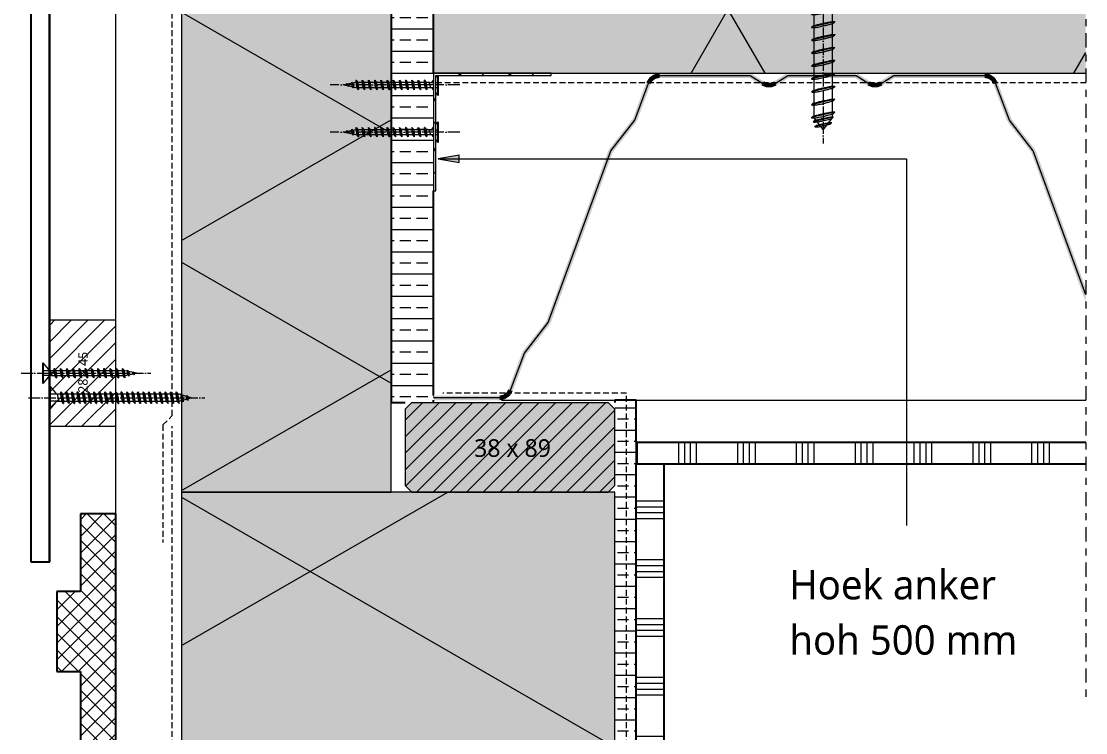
# Model space of a CAD drawing. Header units: millimetres. Extents: x 2927 to 18500, y -7154 to 6447.
# Drawn here: x 13555.7 to 14007.8, y 818.9 to 1121.3 of the extents above; entities that cross this region are included whole.
import ezdxf

# ---------------------------------------------------------------- set-up
doc = ezdxf.new("R2010")
doc.units = ezdxf.units.MM
for name, pattern in [('MV_center', [15, 6, -3, 3, -3]), ('MV_hartlijn_staal', [6.6, 5, -0.8, 0, -0.8]), ('MV_hidden', [3.75, 2.5, -1.25])]:
    doc.linetypes.add(name, pattern=pattern)
for name, color, linetype, lineweight in [('A-ANNO-NOTE', 131, 'Continuous', 18), ('A-DETL', 90, 'Continuous', 13), ('A-DETL-GENF', 92, 'Continuous', 18), ('A-DETL-MEDM', 33, 'Continuous', 18), ('G-ANNO-TEXT', 231, 'Continuous', 13)]:
    doc.layers.add(name, color=color, linetype=linetype, lineweight=lineweight)
doc.styles.add('Segoe UI', font='segoeui.ttf', dxfattribs={"height": 7.5})
doc.styles.add('Segoe UI_1', font='segoeui.ttf', dxfattribs={"height": 4})
doc.styles.add('Segoe UI_3', font='segoeui.ttf', dxfattribs={"height": 12.5})
pattern_1 = [(0, (0, 0), (0, 9.476), []), (0, (0, 4.738), (0, 9.476), [4.738, -2.369])]

# ---------------------------------------------------------------- blocks, each defined once
blk = doc.blocks.new('42_isolatie - Type 1-4084890-Details Domera')
at = {"layer": 'A-DETL-GENF'}
blk.add_hatch(color=256, dxfattribs=at).paths.add_polyline_path([(0.28, 0.8), (282.28, 0.8), (282.28, 89.8), (0.28, 89.8)])
at = {"layer": 'A-DETL-GENF', "lineweight": 13}
h = blk.add_hatch(dxfattribs=at)
h.set_pattern_fill('FP_28', color=256, style=0, pattern_type=2)
h.set_pattern_definition([(60, (-357.56, 184.11), (-79.674, 46), []), (120, (-357.56, 184.11), (-79.674, -46), [])])
h.paths.add_polyline_path([(0.28, 0.8), (282.28, 0.8), (282.28, 89.8), (0.28, 89.8)])
at = {"layer": 'A-DETL-GENF'}
for p, q in [((282.28, 89.8), (0.28, 89.8)), ((0.28, 89.8), (0.28, 0.8)), ((282.28, 89.8), (0.28, 89.8)), ((282.28, 86.97), (282.28, 89.8)), ((282.28, 3.63), (282.28, 86.97)), ((0.28, 0.8), (38.28, 0.8)), ((0.28, 0.8), (38.28, 0.8)), ((38.28, 0.8), (196.58, 0.8)), ((282.28, 0.8), (282.28, 3.63))]:
    blk.add_line(p, q, dxfattribs=at)
blk = doc.blocks.new('42_isolatie - Type 1-4084887-Details Domera')
at = {"layer": 'A-DETL-GENF'}
blk.add_hatch(color=256, dxfattribs=at).paths.add_polyline_path([(63.4, 184.8), (63.4, 0.8), (351.28, 0.8), (351.28, 184.8), (72.49, 184.8)])
at = {"layer": 'A-DETL-GENF', "lineweight": 13}
h = blk.add_hatch(dxfattribs=at)
h.set_pattern_fill('FP_24', color=256, style=0, pattern_type=2)
h.set_pattern_definition([(60, (-2126.39, 181.76), (-155.885, 90), []), (120, (-2126.39, 181.76), (-155.885, -90), [])])
h.paths.add_polyline_path([(63.4, 184.8), (63.4, 0.8), (351.28, 0.8), (351.28, 184.8), (72.49, 184.8)])
at = {"layer": 'A-DETL-GENF'}
for p, q in [((351.28, 184.8), (63.4, 184.8)), ((351.28, 184.8), (63.4, 184.8)), ((351.28, 89.8), (351.28, 184.8)), ((351.28, 89.8), (351.28, 184.8)), ((351.28, 86.97), (351.28, 89.8)), ((351.28, 3.63), (351.28, 86.97)), ((63.4, 0.8), (351.28, 0.8)), ((63.4, 0.8), (351.28, 0.8)), ((351.28, 0.8), (351.28, 3.63))]:
    blk.add_line(p, q, dxfattribs=at)
blk = doc.blocks.new('42_isolatie - Type 1-4084888-Details Domera')
at = {"layer": 'A-DETL-GENF'}
blk.add_hatch(color=256, dxfattribs=at).paths.add_polyline_path([(179.78, 0.8), (277.28, 0.8), (277.28, 140.8), (124.28, 140.8), (44.28, 60.8), (0.28, 60.8), (0.28, 0.8), (150.78, 0.8)])
at = {"layer": 'A-DETL-GENF', "lineweight": 13}
h = blk.add_hatch(dxfattribs=at)
h.set_pattern_fill('FP_247', color=256, style=0, pattern_type=2)
h.set_pattern_definition([(60, (-857.8, 704), (-121.936, 70.4), []), (120, (-857.8, 704), (-121.936, -70.4), [])])
h.paths.add_polyline_path([(179.78, 0.8), (277.28, 0.8), (277.28, 140.8), (124.28, 140.8), (44.28, 60.8), (0.28, 60.8), (0.28, 0.8), (150.78, 0.8)])
at = {"layer": 'A-DETL-GENF'}
for p, q in [((0.28, 60.8), (0.28, 0.8)), ((0.28, 0.8), (50.28, 0.8)), ((50.28, 0.8), (96.26, 0.8)), ((50.28, 0.8), (96.26, 0.8)), ((96.26, 0.8), (134.78, 0.8)), ((134.78, 0.8), (150.78, 0.8)), ((134.78, 0.8), (150.78, 0.8)), ((150.78, 0.8), (179.78, 0.8)), ((179.78, 0.8), (195.78, 0.8)), ((179.78, 0.8), (195.78, 0.8)), ((195.78, 0.8), (234.3, 0.8)), ((234.3, 0.8), (277.28, 0.8)), ((234.3, 0.8), (277.28, 0.8))]:
    blk.add_line(p, q, dxfattribs=at)
blk = doc.blocks.new('28 schroeven 2D - Tellerkop-schroef 10_0x160mm-3429623-Details Domera')
at = {"layer": 'A-DETL-GENF', "linetype": 'MV_hartlijn_staal', "lineweight": 13}
for p, q in [((0, 9.1), (0, 6)), ((0, 4), (0, -165.9))]:
    blk.add_line(p, q, dxfattribs=at)
at = {"layer": 'A-DETL-GENF', "lineweight": 5}
for p, q in [((-16, 0), (-16, 1)), ((-16, 1), (-15, 1)), ((16, 1), (15, 1)), ((16, 0), (16, 1)), ((-16, 0), (16, 0)), ((-4, -3.55), (-4, -155)), ((4, -155), (4, -3.55)), ((5, -48.31), (-5, -50.64)), ((4.25, -48.95), (5, -48.31)), ((-5, -50.64), (-4.25, -50)), ((5, -53.8), (-5, -56.13)), ((4.25, -54.44), (5, -53.8)), ((-5, -56.13), (-4.25, -55.49)), ((5, -59.29), (-5, -61.61)), ((-5, -61.61), (-4.25, -60.97)), ((4.25, -59.93), (5, -59.29)), ((5, -64.77), (-5, -67.1)), ((-5, -67.1), (-4.25, -66.46)), ((4.25, -65.41), (5, -64.77)), ((5, -70.26), (-5, -72.59)), ((-5, -72.59), (-4.25, -71.95)), ((4.25, -70.9), (5, -70.26)), ((5, -75.75), (-5, -78.08)), ((4.25, -76.39), (5, -75.75)), ((-5, -78.08), (-4.25, -77.44)), ((5, -81.23), (-5, -83.56)), ((4.25, -81.87), (5, -81.23)), ((-5, -83.56), (-4.25, -82.92)), ((5, -86.72), (-5, -89.05)), ((-5, -89.05), (-4.25, -88.41)), ((4.25, -87.36), (5, -86.72)), ((5, -92.21), (-5, -94.54)), ((-5, -94.54), (-4.25, -93.9)), ((4.25, -92.85), (5, -92.21)), ((5, -97.7), (-5, -100.02)), ((-5, -100.02), (-4.25, -99.38)), ((4.25, -98.34), (5, -97.7)), ((5, -103.18), (-5, -105.51)), ((4.25, -103.82), (5, -103.18)), ((-5, -105.51), (-4.25, -104.87)), ((5, -108.67), (-5, -111)), ((-5, -111), (-4.25, -110.36)), ((4.25, -109.31), (5, -108.67)), ((5, -114.16), (-5, -116.48)), ((-5, -116.48), (-4.25, -115.84)), ((4.25, -114.8), (5, -114.16)), ((5, -119.64), (-5, -121.97)), ((-5, -121.97), (-4.25, -121.33)), ((4.25, -120.28), (5, -119.64)), ((5, -125.13), (-5, -127.46)), ((4.25, -125.77), (5, -125.13)), ((-5, -127.46), (-4.25, -126.82)), ((5, -130.62), (-5, -132.95)), ((4.25, -131.26), (5, -130.62)), ((-5, -132.95), (-4.25, -132.31)), ((5, -136.1), (-5, -138.43)), ((-5, -138.43), (-4.25, -137.79)), ((4.25, -136.74), (5, -136.1)), ((5, -141.59), (-5, -143.92)), ((-5, -143.92), (-4.25, -143.28)), ((4.25, -142.23), (5, -141.59)), ((5, -147.08), (-5, -149.41)), ((-5, -149.41), (-4.25, -148.77)), ((4.25, -147.72), (5, -147.08)), ((5, -152.57), (-5, -154.89)), ((4.25, -153.21), (5, -152.57)), ((-5, -154.89), (-4.25, -154.25)), ((4.26, -154.67), (-4.26, -156.66)), ((-4.26, -156.66), (-3.51, -156.02)), ((-4, -155), (0, -160)), ((3.52, -157.07), (-3.52, -158.71)), ((-3.52, -158.71), (-2.77, -158.07)), ((0, -160), (4, -155)), ((2.77, -157.71), (3.52, -157.07)), ((3.51, -155.31), (4.26, -154.67))]:
    blk.add_line(p, q, dxfattribs=at)
at = {"layer": 'A-DETL-GENF'}
for p, q in [((-4, -3.55), (-4, 0)), ((4, -3.55), (4, 0))]:
    blk.add_line(p, q, dxfattribs=at)
at = {"layer": 'A-DETL-GENF', "lineweight": 5}
for centre, start, end in [((-6.79, 0.41), 154.1259, 175.8741), ((6.79, 0.41), 4.1259, 25.8741)]:
    blk.add_arc(centre, 8.23, start, end, dxfattribs=at)
for points in [[(-5, -50.64), (-3.5, -51.2), (4.25, -48.95)], [(-4.25, -50), (4.37, -47.74), (5, -48.31)], [(-4.25, -55.49), (4.37, -53.23), (5, -53.8)], [(-5, -56.13), (-3.5, -56.69), (4.25, -54.44)], [(-5, -61.61), (-3.5, -62.17), (4.25, -59.93)], [(-4.25, -60.97), (4.37, -58.71), (5, -59.29)], [(-5, -67.1), (-3.5, -67.66), (4.25, -65.41)], [(-4.25, -66.46), (4.37, -64.2), (5, -64.77)], [(-5, -72.59), (-3.5, -73.15), (4.25, -70.9)], [(-4.25, -71.95), (4.37, -69.69), (5, -70.26)], [(-5, -78.08), (-3.5, -78.63), (4.25, -76.39)], [(-4.25, -77.44), (4.37, -75.17), (5, -75.75)], [(-4.25, -82.92), (4.37, -80.66), (5, -81.23)], [(-5, -83.56), (-3.5, -84.12), (4.25, -81.87)], [(-5, -89.05), (-3.5, -89.61), (4.25, -87.36)], [(-4.25, -88.41), (4.37, -86.15), (5, -86.72)], [(-5, -94.54), (-3.5, -95.1), (4.25, -92.85)], [(-4.25, -93.9), (4.37, -91.63), (5, -92.21)], [(-5, -100.02), (-3.5, -100.58), (4.25, -98.34)], [(-4.25, -99.38), (4.37, -97.12), (5, -97.7)], [(-5, -105.51), (-3.5, -106.07), (4.25, -103.82)], [(-4.25, -104.87), (4.37, -102.61), (5, -103.18)], [(-5, -111), (-3.5, -111.56), (4.25, -109.31)], [(-4.25, -110.36), (4.37, -108.1), (5, -108.67)], [(-5, -116.48), (-3.5, -117.04), (4.25, -114.8)], [(-4.25, -115.84), (4.37, -113.58), (5, -114.16)], [(-5, -121.97), (-3.5, -122.53), (4.25, -120.28)], [(-4.25, -121.33), (4.37, -119.07), (5, -119.64)], [(-5, -127.46), (-3.5, -128.02), (4.25, -125.77)], [(-4.25, -126.82), (4.37, -124.56), (5, -125.13)], [(-4.25, -132.31), (4.37, -130.04), (5, -130.62)], [(-5, -132.95), (-3.5, -133.5), (4.25, -131.26)], [(-5, -138.43), (-3.5, -138.99), (4.25, -136.74)], [(-4.25, -137.79), (4.37, -135.53), (5, -136.1)], [(-5, -143.92), (-3.5, -144.48), (4.25, -142.23)], [(-4.25, -143.28), (4.37, -141.02), (5, -141.59)], [(-5, -149.41), (-3.5, -149.97), (4.25, -147.72)], [(-4.25, -148.77), (4.37, -146.51), (5, -147.08)], [(-5, -154.89), (-3.5, -155.45), (4.25, -153.21)], [(-4.25, -154.25), (4.37, -151.99), (5, -152.57)], [(-4.26, -156.66), (-3.01, -157.14), (3.51, -155.31)], [(-3.52, -158.71), (-2.51, -159.11), (2.77, -157.71)], [(-3.51, -156.02), (3.73, -154.19), (4.26, -154.67)], [(-2.77, -158.07), (3.1, -156.67), (3.52, -157.07)]]:
    blk.add_open_spline(points, degree=2, dxfattribs=at)
blk = doc.blocks.new('00 hout-rechthoekig - SLS 38x89-V290-Details Domera')
at = {"layer": 'A-DETL-GENF'}
blk.add_hatch(color=256, dxfattribs=at).paths.add_polyline_path([(18.39, -38), (86.17, -38), (89, -35.17), (89, -2.83), (86.17, 0), (2.83, 0), (0, -2.83), (0, -35.17), (2.83, -38)])
at = {"layer": 'A-DETL-MEDM', "lineweight": 13}
h = blk.add_hatch(dxfattribs=at)
h.set_pattern_fill('FP_350', color=256, style=0, pattern_type=2)
h.set_pattern_definition([(45, (-13718.834, -959.262), (-3.5355339, 3.5355339), [])])
h.paths.add_polyline_path([(18.39, -38), (86.17, -38), (89, -35.17), (89, -2.83), (86.17, 0), (2.83, 0), (0, -2.83), (0, -35.17), (2.83, -38)])
at = {"layer": 'A-DETL-MEDM'}
for p, q in [((0, -2.83), (2.83, 0)), ((2.83, 0), (0, -2.83)), ((2.83, 0), (86.17, 0)), ((86.17, 0), (89, -2.83)), ((0, -2.83), (0, -35.17)), ((86.17, 0), (89, -2.83)), ((89, -35.17), (89, -2.83)), ((2.83, -38), (0, -35.17)), ((0, -35.17), (2.83, -38)), ((89, -35.17), (86.17, -38)), ((86.17, -38), (89, -35.17)), ((2.83, -38), (86.17, -38))]:
    blk.add_line(p, q, dxfattribs=at)
blk = doc.blocks.new('28 schroeven 2D - Verzonken schroef 4_0x40mm-V291-Details Domera')
at = {"layer": 'A-DETL-GENF', "linetype": 'MV_hartlijn_staal', "lineweight": 13}
for p, q in [((0, 9.1), (0, -1)), ((0, -2), (0, -45.9))]:
    blk.add_line(p, q, dxfattribs=at)
at = {"layer": 'A-DETL-GENF', "lineweight": 5}
for p, q in [((-4.4, 0), (4.4, 0)), ((-3.21, -1), (-4.4, 0)), ((4.4, 0), (3.21, -1)), ((-4.04, -0.3), (4.04, -0.3)), ((-1.54, -2.4), (-2.02, -2)), ((-1, -4), (1.03, -3.26)), ((-1, -3.55), (-1, -35)), ((1, -35), (1, -3.55)), ((2.02, -2), (1.54, -2.4)), ((2, -4.97), (-2, -5.9)), ((-2, -5.9), (-1.25, -5.26)), ((2, -7.6), (-2, -8.54)), ((-2, -8.54), (-1.25, -7.9)), ((1.25, -5.61), (2, -4.97)), ((1.25, -8.24), (2, -7.6)), ((2, -10.24), (-2, -11.17)), ((-2, -11.17), (-1.25, -10.53)), ((2, -12.88), (-2, -13.81)), ((-2, -13.81), (-1.25, -13.17)), ((1.25, -10.88), (2, -10.24)), ((1.25, -13.52), (2, -12.88)), ((2, -15.51), (-2, -16.44)), ((-2, -16.44), (-1.25, -15.8)), ((1.25, -16.15), (2, -15.51)), ((2, -18.15), (-2, -19.08)), ((-2, -19.08), (-1.25, -18.44)), ((2, -20.78), (-2, -21.71)), ((-2, -21.71), (-1.25, -21.07)), ((1.25, -18.79), (2, -18.15)), ((1.25, -21.42), (2, -20.78)), ((2, -23.42), (-2, -24.35)), ((-2, -24.35), (-1.25, -23.71)), ((2, -26.06), (-2, -26.99)), ((-2, -26.99), (-1.25, -26.35)), ((1.25, -24.06), (2, -23.42)), ((1.25, -26.7), (2, -26.06)), ((2, -28.69), (-2, -29.62)), ((-2, -29.62), (-1.25, -28.98)), ((2, -31.33), (-2, -32.26)), ((-2, -32.26), (-1.25, -31.62)), ((1.25, -29.33), (2, -28.69)), ((1.25, -31.97), (2, -31.33)), ((2, -33.96), (-2, -34.89)), ((-2, -34.89), (-1.25, -34.25)), ((-1.26, -36.66), (-0.51, -36.02)), ((1.26, -36.07), (-1.26, -36.66)), ((-1, -35), (0, -40)), ((0, -40), (1, -35)), ((0.51, -36.71), (1.26, -36.07)), ((1.25, -34.6), (2, -33.96)), ((-0.52, -38.71), (0.23, -38.07)), ((0.52, -38.47), (-0.52, -38.71)), ((-0.23, -39.11), (0.52, -38.47))]:
    blk.add_line(p, q, dxfattribs=at)
at = {"layer": 'A-DETL-GENF'}
for p, q in [((-1, -1), (-1, 0)), ((1, -1), (1, 0)), ((-1, -3.55), (-1, -2)), ((1, -3.55), (1, -2))]:
    blk.add_line(p, q, dxfattribs=at)
at = {"layer": 'A-DETL-GENF', "lineweight": 5}
for centre, start, end in [((-2.5, -3.55), 360, 50), ((2.5, -3.55), 130, 180)]:
    blk.add_arc(centre, 1.5, start, end, dxfattribs=at)
for points in [[(-2, -5.9), (-1.5, -6.14), (1.25, -5.61)], [(-2, -8.54), (-1.5, -8.78), (1.25, -8.24)], [(-1.25, -5.26), (1.8, -4.75), (2, -4.97)], [(-1.25, -7.9), (1.8, -7.39), (2, -7.6)], [(-2, -11.17), (-1.5, -11.41), (1.25, -10.88)], [(-2, -13.81), (-1.5, -14.05), (1.25, -13.52)], [(-1.25, -10.53), (1.8, -10.02), (2, -10.24)], [(-1.25, -13.17), (1.8, -12.66), (2, -12.88)], [(-2, -16.44), (-1.5, -16.68), (1.25, -16.15)], [(-1.25, -15.8), (1.8, -15.29), (2, -15.51)], [(-1.25, -18.44), (1.8, -17.93), (2, -18.15)], [(-2, -19.08), (-1.5, -19.32), (1.25, -18.79)], [(-2, -21.71), (-1.5, -21.96), (1.25, -21.42)], [(-1.25, -21.07), (1.8, -20.57), (2, -20.78)], [(-2, -24.35), (-1.5, -24.59), (1.25, -24.06)], [(-2, -26.99), (-1.5, -27.23), (1.25, -26.7)], [(-1.25, -23.71), (1.8, -23.2), (2, -23.42)], [(-1.25, -26.35), (1.8, -25.84), (2, -26.06)], [(-2, -29.62), (-1.5, -29.86), (1.25, -29.33)], [(-1.25, -28.98), (1.8, -28.47), (2, -28.69)], [(-1.25, -31.62), (1.8, -31.11), (2, -31.33)], [(-2, -32.26), (-1.5, -32.5), (1.25, -31.97)], [(-2, -34.89), (-1.5, -35.13), (1.25, -34.6)], [(-1.25, -34.25), (1.8, -33.74), (2, -33.96)], [(-0.51, -36.02), (1.16, -35.94), (1.26, -36.07)], [(-1.26, -36.66), (-1, -36.82), (0.51, -36.71)], [(-0.52, -38.71), (-0.51, -38.79), (-0.23, -39.11)], [(0.23, -38.07), (0.53, -38.42), (0.52, -38.47)]]:
    blk.add_open_spline(points, degree=2, dxfattribs=at)
blk = doc.blocks.new('28 schroeven 2D - Verzonken schroef 4_0x40mm-V292-Details Domera')
at = {"layer": 'A-DETL-GENF', "linetype": 'MV_hartlijn_staal', "lineweight": 13}
for p, q in [((0, 9.1), (0, -1)), ((0, -2), (0, -45.9))]:
    blk.add_line(p, q, dxfattribs=at)
at = {"layer": 'A-DETL-GENF', "lineweight": 5}
for p, q in [((-4, 0), (4.4, 0)), ((4.4, 0), (3.21, -1)), ((-4, -0.3), (4.04, -0.3)), ((-3.21, -1), (-4, -0.34)), ((-1.54, -2.4), (-2.02, -2)), ((-1, -4), (1.03, -3.26)), ((-1, -3.55), (-1, -35)), ((1, -35), (1, -3.55)), ((2.02, -2), (1.54, -2.4)), ((2, -4.97), (-2, -5.9)), ((-2, -5.9), (-1.25, -5.26)), ((2, -7.6), (-2, -8.54)), ((-2, -8.54), (-1.25, -7.9)), ((1.25, -5.61), (2, -4.97)), ((1.25, -8.24), (2, -7.6)), ((2, -10.24), (-2, -11.17)), ((-2, -11.17), (-1.25, -10.53)), ((2, -12.88), (-2, -13.81)), ((-2, -13.81), (-1.25, -13.17)), ((1.25, -10.88), (2, -10.24)), ((1.25, -13.52), (2, -12.88)), ((2, -15.51), (-2, -16.44)), ((-2, -16.44), (-1.25, -15.8)), ((1.25, -16.15), (2, -15.51)), ((2, -18.15), (-2, -19.08)), ((-2, -19.08), (-1.25, -18.44)), ((2, -20.78), (-2, -21.71)), ((-2, -21.71), (-1.25, -21.07)), ((1.25, -18.79), (2, -18.15)), ((1.25, -21.42), (2, -20.78)), ((2, -23.42), (-2, -24.35)), ((-2, -24.35), (-1.25, -23.71)), ((2, -26.06), (-2, -26.99)), ((-2, -26.99), (-1.25, -26.35)), ((1.25, -24.06), (2, -23.42)), ((1.25, -26.7), (2, -26.06)), ((2, -28.69), (-2, -29.62)), ((-2, -29.62), (-1.25, -28.98)), ((2, -31.33), (-2, -32.26)), ((-2, -32.26), (-1.25, -31.62)), ((1.25, -29.33), (2, -28.69)), ((1.25, -31.97), (2, -31.33)), ((2, -33.96), (-2, -34.89)), ((-2, -34.89), (-1.25, -34.25)), ((-1.26, -36.66), (-0.51, -36.02)), ((1.26, -36.07), (-1.26, -36.66)), ((-1, -35), (0, -40)), ((0, -40), (1, -35)), ((0.51, -36.71), (1.26, -36.07)), ((1.25, -34.6), (2, -33.96)), ((-0.52, -38.71), (0.23, -38.07)), ((0.52, -38.47), (-0.52, -38.71)), ((-0.23, -39.11), (0.52, -38.47))]:
    blk.add_line(p, q, dxfattribs=at)
at = {"layer": 'A-DETL-GENF'}
for p, q in [((-1, -1), (-1, 0)), ((1, -1), (1, 0)), ((-1, -3.55), (-1, -2)), ((1, -3.55), (1, -2))]:
    blk.add_line(p, q, dxfattribs=at)
at = {"layer": 'A-DETL-GENF', "lineweight": 5}
for centre, start, end in [((-2.5, -3.55), 360, 50), ((2.5, -3.55), 130, 180)]:
    blk.add_arc(centre, 1.5, start, end, dxfattribs=at)
for points in [[(-2, -5.9), (-1.5, -6.14), (1.25, -5.61)], [(-2, -8.54), (-1.5, -8.78), (1.25, -8.24)], [(-1.25, -5.26), (1.8, -4.75), (2, -4.97)], [(-1.25, -7.9), (1.8, -7.39), (2, -7.6)], [(-2, -11.17), (-1.5, -11.41), (1.25, -10.88)], [(-2, -13.81), (-1.5, -14.05), (1.25, -13.52)], [(-1.25, -10.53), (1.8, -10.02), (2, -10.24)], [(-1.25, -13.17), (1.8, -12.66), (2, -12.88)], [(-2, -16.44), (-1.5, -16.68), (1.25, -16.15)], [(-1.25, -15.8), (1.8, -15.29), (2, -15.51)], [(-1.25, -18.44), (1.8, -17.93), (2, -18.15)], [(-2, -19.08), (-1.5, -19.32), (1.25, -18.79)], [(-2, -21.71), (-1.5, -21.96), (1.25, -21.42)], [(-1.25, -21.07), (1.8, -20.57), (2, -20.78)], [(-2, -24.35), (-1.5, -24.59), (1.25, -24.06)], [(-2, -26.99), (-1.5, -27.23), (1.25, -26.7)], [(-1.25, -23.71), (1.8, -23.2), (2, -23.42)], [(-1.25, -26.35), (1.8, -25.84), (2, -26.06)], [(-2, -29.62), (-1.5, -29.86), (1.25, -29.33)], [(-1.25, -28.98), (1.8, -28.47), (2, -28.69)], [(-1.25, -31.62), (1.8, -31.11), (2, -31.33)], [(-2, -32.26), (-1.5, -32.5), (1.25, -31.97)], [(-2, -34.89), (-1.5, -35.13), (1.25, -34.6)], [(-1.25, -34.25), (1.8, -33.74), (2, -33.96)], [(-0.51, -36.02), (1.16, -35.94), (1.26, -36.07)], [(-1.26, -36.66), (-1, -36.82), (0.51, -36.71)], [(-0.52, -38.71), (-0.51, -38.79), (-0.23, -39.11)], [(0.23, -38.07), (0.53, -38.42), (0.52, -38.47)]]:
    blk.add_open_spline(points, degree=2, dxfattribs=at)
blk = doc.blocks.new('00 hout rechthoekig - 28x45-V306-Details Domera')
at = {"layer": 'A-DETL-GENF', "lineweight": 13}
h = blk.add_hatch(dxfattribs=at)
h.set_pattern_fill('FP_364', color=256, style=0, pattern_type=2)
h.set_pattern_definition([(315, (-949.262, 13567.834), (3.5355339, 3.5355339), [])])
h.paths.add_polyline_path([(0, -28), (45, -28), (45, 0), (0, 0)])
at = {"layer": 'A-DETL-MEDM'}
for p, q in [((45, 0), (0, 0)), ((0, 0), (0, -28)), ((45, -28), (45, 0)), ((0, -28), (45, -28))]:
    blk.add_line(p, q, dxfattribs=at)
blk = doc.blocks.new('28 schroeven 2D - Verzonken schroef 5_0x60mm-3245535-Details Domera')
at = {"layer": 'A-DETL-GENF', "linetype": 'MV_hartlijn_staal', "lineweight": 13}
blk.add_line((0, 9.1), (0, -65.9), dxfattribs=at)
at = {"layer": 'A-DETL-GENF', "lineweight": 5}
for p, q in [((-4.9, 0), (4.9, 0)), ((-2.04, -2.4), (-4.9, 0)), ((4.9, 0), (2.04, -2.4)), ((-4.54, -0.3), (4.54, -0.3)), ((-1.5, -4), (1.53, -3.26)), ((-1.5, -3.55), (-1.5, -55)), ((1.5, -55), (1.5, -3.55)), ((2.5, -4.74), (-2.5, -5.9)), ((-2.5, -5.9), (-1.75, -5.26)), ((2.5, -7.07), (-2.5, -8.23)), ((-2.5, -8.23), (-1.75, -7.59)), ((1.75, -5.38), (2.5, -4.74)), ((1.75, -7.71), (2.5, -7.07)), ((2.5, -9.4), (-2.5, -10.57)), ((-2.5, -10.57), (-1.75, -9.93)), ((2.5, -11.73), (-2.5, -12.9)), ((-2.5, -12.9), (-1.75, -12.26)), ((1.75, -10.04), (2.5, -9.4)), ((1.75, -12.37), (2.5, -11.73)), ((2.5, -14.07), (-2.5, -15.23)), ((-2.5, -15.23), (-1.75, -14.59)), ((2.5, -16.4), (-2.5, -17.56)), ((-2.5, -17.56), (-1.75, -16.92)), ((1.75, -14.71), (2.5, -14.07)), ((1.75, -17.04), (2.5, -16.4)), ((2.5, -18.73), (-2.5, -19.9)), ((-2.5, -19.9), (-1.75, -19.26)), ((2.5, -21.07), (-2.5, -22.23)), ((-2.5, -22.23), (-1.75, -21.59)), ((1.75, -19.37), (2.5, -18.73)), ((1.75, -21.71), (2.5, -21.07)), ((2.5, -23.4), (-2.5, -24.56)), ((-2.5, -24.56), (-1.75, -23.92)), ((2.5, -25.73), (-2.5, -26.9)), ((-2.5, -26.9), (-1.75, -26.26)), ((1.75, -24.04), (2.5, -23.4)), ((1.75, -26.37), (2.5, -25.73)), ((2.5, -28.07), (-2.5, -29.23)), ((-2.5, -29.23), (-1.75, -28.59)), ((2.5, -30.4), (-2.5, -31.56)), ((-2.5, -31.56), (-1.75, -30.92)), ((1.75, -28.71), (2.5, -28.07)), ((1.75, -31.04), (2.5, -30.4)), ((2.5, -32.73), (-2.5, -33.9)), ((-2.5, -33.9), (-1.75, -33.26)), ((2.5, -35.07), (-2.5, -36.23)), ((-2.5, -36.23), (-1.75, -35.59)), ((1.75, -33.37), (2.5, -32.73)), ((1.75, -35.71), (2.5, -35.07)), ((2.5, -37.4), (-2.5, -38.56)), ((-2.5, -38.56), (-1.75, -37.92)), ((2.5, -39.73), (-2.5, -40.9)), ((-2.5, -40.9), (-1.75, -40.26)), ((1.75, -38.04), (2.5, -37.4)), ((1.75, -40.37), (2.5, -39.73)), ((2.5, -42.06), (-2.5, -43.23)), ((-2.5, -43.23), (-1.75, -42.59)), ((2.5, -44.4), (-2.5, -45.56)), ((-2.5, -45.56), (-1.75, -44.92)), ((1.75, -42.7), (2.5, -42.06)), ((1.75, -45.04), (2.5, -44.4)), ((2.5, -46.73), (-2.5, -47.89)), ((-2.5, -47.89), (-1.75, -47.25)), ((2.5, -49.06), (-2.5, -50.23)), ((-2.5, -50.23), (-1.75, -49.59)), ((1.75, -47.37), (2.5, -46.73)), ((1.75, -49.7), (2.5, -49.06)), ((2.5, -51.4), (-2.5, -52.56)), ((-2.5, -52.56), (-1.75, -51.92)), ((2.5, -53.73), (-2.5, -54.89)), ((1.75, -52.04), (2.5, -51.4)), ((1.75, -54.37), (2.5, -53.73)), ((-2.5, -54.89), (-1.75, -54.25)), ((1.76, -55.84), (-1.76, -56.66)), ((-1.76, -56.66), (-1.01, -56.02)), ((-1.5, -55), (0, -60)), ((-1.02, -58.71), (-0.27, -58.07)), ((1.02, -58.23), (-1.02, -58.71)), ((0, -60), (1.5, -55)), ((0.27, -58.87), (1.02, -58.23)), ((1.01, -56.48), (1.76, -55.84))]:
    blk.add_line(p, q, dxfattribs=at)
at = {"layer": 'A-DETL-GENF'}
for p, q in [((-1.5, -3.55), (-1.5, 0)), ((1.5, -3.55), (1.5, 0))]:
    blk.add_line(p, q, dxfattribs=at)
at = {"layer": 'A-DETL-GENF', "lineweight": 5}
for centre, start, end in [((-3, -3.55), 360, 50), ((3, -3.55), 130, 180)]:
    blk.add_arc(centre, 1.5, start, end, dxfattribs=at)
for points in [[(-2.5, -5.9), (-1.83, -6.19), (1.75, -5.38)], [(-2.5, -8.23), (-1.83, -8.53), (1.75, -7.71)], [(-1.75, -5.26), (2.23, -4.46), (2.5, -4.74)], [(-1.75, -7.59), (2.23, -6.79), (2.5, -7.07)], [(-2.5, -10.57), (-1.83, -10.86), (1.75, -10.04)], [(-2.5, -12.9), (-1.83, -13.19), (1.75, -12.37)], [(-1.75, -9.93), (2.23, -9.12), (2.5, -9.4)], [(-1.75, -12.26), (2.23, -11.46), (2.5, -11.73)], [(-2.5, -15.23), (-1.83, -15.53), (1.75, -14.71)], [(-2.5, -17.56), (-1.83, -17.86), (1.75, -17.04)], [(-1.75, -14.59), (2.23, -13.79), (2.5, -14.07)], [(-1.75, -16.92), (2.23, -16.12), (2.5, -16.4)], [(-2.5, -19.9), (-1.83, -20.19), (1.75, -19.37)], [(-2.5, -22.23), (-1.83, -22.52), (1.75, -21.71)], [(-1.75, -19.26), (2.23, -18.46), (2.5, -18.73)], [(-1.75, -21.59), (2.23, -20.79), (2.5, -21.07)], [(-2.5, -24.56), (-1.83, -24.86), (1.75, -24.04)], [(-2.5, -26.9), (-1.83, -27.19), (1.75, -26.37)], [(-1.75, -23.92), (2.23, -23.12), (2.5, -23.4)], [(-1.75, -26.26), (2.23, -25.46), (2.5, -25.73)], [(-2.5, -29.23), (-1.83, -29.52), (1.75, -28.71)], [(-2.5, -31.56), (-1.83, -31.86), (1.75, -31.04)], [(-1.75, -28.59), (2.23, -27.79), (2.5, -28.07)], [(-1.75, -30.92), (2.23, -30.12), (2.5, -30.4)], [(-2.5, -33.9), (-1.83, -34.19), (1.75, -33.37)], [(-2.5, -36.23), (-1.83, -36.52), (1.75, -35.71)], [(-1.75, -33.26), (2.23, -32.46), (2.5, -32.73)], [(-1.75, -35.59), (2.23, -34.79), (2.5, -35.07)], [(-2.5, -38.56), (-1.83, -38.86), (1.75, -38.04)], [(-2.5, -40.9), (-1.83, -41.19), (1.75, -40.37)], [(-1.75, -37.92), (2.23, -37.12), (2.5, -37.4)], [(-1.75, -40.26), (2.23, -39.45), (2.5, -39.73)], [(-2.5, -43.23), (-1.83, -43.52), (1.75, -42.7)], [(-2.5, -45.56), (-1.83, -45.86), (1.75, -45.04)], [(-1.75, -42.59), (2.23, -41.79), (2.5, -42.06)], [(-1.75, -44.92), (2.23, -44.12), (2.5, -44.4)], [(-2.5, -47.89), (-1.83, -48.19), (1.75, -47.37)], [(-2.5, -50.23), (-1.83, -50.52), (1.75, -49.7)], [(-1.75, -47.25), (2.23, -46.45), (2.5, -46.73)], [(-1.75, -49.59), (2.23, -48.79), (2.5, -49.06)], [(-2.5, -52.56), (-1.83, -52.85), (1.75, -52.04)], [(-1.75, -51.92), (2.23, -51.12), (2.5, -51.4)], [(-1.75, -54.25), (2.23, -53.45), (2.5, -53.73)], [(-2.5, -54.89), (-1.83, -55.19), (1.75, -54.37)], [(-1.76, -56.66), (-1.34, -56.87), (1.01, -56.48)], [(-1.02, -58.71), (-0.85, -58.85), (0.27, -58.87)], [(-1.01, -56.02), (1.59, -55.65), (1.76, -55.84)], [(-0.27, -58.07), (0.96, -58.13), (1.02, -58.23)]]:
    blk.add_open_spline(points, degree=2, dxfattribs=at)
blk = doc.blocks.new('28 schroeven 2D - Verzonken schroef 4_0x40mm-3245472-Details Domera')
at = {"layer": 'A-DETL-GENF', "linetype": 'MV_hartlijn_staal', "lineweight": 13}
blk.add_line((0, 9.1), (0, -45.9), dxfattribs=at)
at = {"layer": 'A-DETL-GENF', "lineweight": 5}
for p, q in [((-4.4, 0), (4.4, 0)), ((-1.54, -2.4), (-4.4, 0)), ((4.4, 0), (1.54, -2.4)), ((-4.04, -0.3), (4.04, -0.3)), ((-1, -4), (1.03, -3.26)), ((-1, -3.55), (-1, -35)), ((1, -35), (1, -3.55)), ((2, -4.97), (-2, -5.9)), ((-2, -5.9), (-1.25, -5.26)), ((2, -7.6), (-2, -8.54)), ((-2, -8.54), (-1.25, -7.9)), ((1.25, -5.61), (2, -4.97)), ((1.25, -8.24), (2, -7.6)), ((2, -10.24), (-2, -11.17)), ((-2, -11.17), (-1.25, -10.53)), ((2, -12.88), (-2, -13.81)), ((-2, -13.81), (-1.25, -13.17)), ((1.25, -10.88), (2, -10.24)), ((1.25, -13.52), (2, -12.88)), ((2, -15.51), (-2, -16.44)), ((-2, -16.44), (-1.25, -15.8)), ((1.25, -16.15), (2, -15.51)), ((2, -18.15), (-2, -19.08)), ((-2, -19.08), (-1.25, -18.44)), ((2, -20.78), (-2, -21.71)), ((-2, -21.71), (-1.25, -21.07)), ((1.25, -18.79), (2, -18.15)), ((1.25, -21.42), (2, -20.78)), ((2, -23.42), (-2, -24.35)), ((-2, -24.35), (-1.25, -23.71)), ((2, -26.06), (-2, -26.99)), ((-2, -26.99), (-1.25, -26.35)), ((1.25, -24.06), (2, -23.42)), ((1.25, -26.7), (2, -26.06)), ((2, -28.69), (-2, -29.62)), ((-2, -29.62), (-1.25, -28.98)), ((2, -31.33), (-2, -32.26)), ((-2, -32.26), (-1.25, -31.62)), ((1.25, -29.33), (2, -28.69)), ((1.25, -31.97), (2, -31.33)), ((2, -33.96), (-2, -34.89)), ((-2, -34.89), (-1.25, -34.25)), ((-1.26, -36.66), (-0.51, -36.02)), ((1.26, -36.07), (-1.26, -36.66)), ((-1, -35), (0, -40)), ((0, -40), (1, -35)), ((0.51, -36.71), (1.26, -36.07)), ((1.25, -34.6), (2, -33.96)), ((-0.52, -38.71), (0.23, -38.07)), ((0.52, -38.47), (-0.52, -38.71)), ((-0.23, -39.11), (0.52, -38.47))]:
    blk.add_line(p, q, dxfattribs=at)
at = {"layer": 'A-DETL-GENF'}
for p, q in [((-1, -3.55), (-1, 0)), ((1, -3.55), (1, 0))]:
    blk.add_line(p, q, dxfattribs=at)
at = {"layer": 'A-DETL-GENF', "lineweight": 5}
for centre, start, end in [((-2.5, -3.55), 360, 50), ((2.5, -3.55), 130, 180)]:
    blk.add_arc(centre, 1.5, start, end, dxfattribs=at)
for points in [[(-2, -5.9), (-1.5, -6.14), (1.25, -5.61)], [(-2, -8.54), (-1.5, -8.78), (1.25, -8.24)], [(-1.25, -5.26), (1.8, -4.75), (2, -4.97)], [(-1.25, -7.9), (1.8, -7.39), (2, -7.6)], [(-2, -11.17), (-1.5, -11.41), (1.25, -10.88)], [(-2, -13.81), (-1.5, -14.05), (1.25, -13.52)], [(-1.25, -10.53), (1.8, -10.02), (2, -10.24)], [(-1.25, -13.17), (1.8, -12.66), (2, -12.88)], [(-2, -16.44), (-1.5, -16.68), (1.25, -16.15)], [(-1.25, -15.8), (1.8, -15.29), (2, -15.51)], [(-1.25, -18.44), (1.8, -17.93), (2, -18.15)], [(-2, -19.08), (-1.5, -19.32), (1.25, -18.79)], [(-2, -21.71), (-1.5, -21.96), (1.25, -21.42)], [(-1.25, -21.07), (1.8, -20.57), (2, -20.78)], [(-2, -24.35), (-1.5, -24.59), (1.25, -24.06)], [(-2, -26.99), (-1.5, -27.23), (1.25, -26.7)], [(-1.25, -23.71), (1.8, -23.2), (2, -23.42)], [(-1.25, -26.35), (1.8, -25.84), (2, -26.06)], [(-2, -29.62), (-1.5, -29.86), (1.25, -29.33)], [(-1.25, -28.98), (1.8, -28.47), (2, -28.69)], [(-1.25, -31.62), (1.8, -31.11), (2, -31.33)], [(-2, -32.26), (-1.5, -32.5), (1.25, -31.97)], [(-2, -34.89), (-1.5, -35.13), (1.25, -34.6)], [(-1.25, -34.25), (1.8, -33.74), (2, -33.96)], [(-0.51, -36.02), (1.16, -35.94), (1.26, -36.07)], [(-1.26, -36.66), (-1, -36.82), (0.51, -36.71)], [(-0.52, -38.71), (-0.51, -38.79), (-0.23, -39.11)], [(0.23, -38.07), (0.53, -38.42), (0.52, -38.47)]]:
    blk.add_open_spline(points, degree=2, dxfattribs=at)
blk = doc.blocks.new('NLRS_00_DI_maskeer - Type 1-4234724-Details Domera')
at = {"layer": 'A-DETL-GENF', "linetype": 'MV_center'}
blk.add_line((408, 0), (-100, 0), dxfattribs=at)

msp = doc.modelspace()

# ---------------------------------------------------------------- hatches: boundary and pattern name
at = {"layer": 'A-DETL-GENF', "lineweight": 13}
h = msp.add_hatch(dxfattribs=at)
h.set_pattern_fill('FP_338', color=250, style=0, pattern_type=2)
h.set_pattern_definition([(90, (0, 0), (-7.5, 5e-16), [])])
h.paths.add_polyline_path([(13559.83, 891.54), (13567.83, 891.54), (13567.83, 1241.54), (13559.83, 1241.54), (13559.83, 949.26)])
h = msp.add_hatch(dxfattribs=at)
h.set_pattern_fill('FP_4', color=250, style=0, pattern_type=2)
h.set_pattern_definition(pattern_1)
h.paths.add_polyline_path([(13721.66, 959.26), (13730.83, 959.26), (13730.83, 1241.26), (13712.83, 1241.26), (13712.83, 959.26), (13718.83, 959.26)])
h = msp.add_hatch(dxfattribs=at)
h.set_pattern_fill('FP_369', color=253, style=0, pattern_type=2)
h.set_pattern_definition([(45, (0, 0), (-10.606602, 10.606602), []), (45, (0.5, 0), (-10.606602, 10.606602), []), (45, (10, 0), (-10.606602, 10.606602), [])])
h.paths.add_polyline_path([(13730.83, 1049.26), (13731.83, 1049.26), (13731.83, 1098.26), (13780.83, 1098.26), (13780.83, 1099.26), (13730.83, 1099.26)])
at = {"layer": 'A-DETL-GENF'}
for points in [[(13823.91, 1096.02), (13825.23, 1096.94), (13824.45, 1098.78), (13822.47, 1097.4)], [(13825.23, 1096.94), (13826.81, 1097.26), (13826.81, 1099.26), (13824.45, 1098.78), (13825.1, 1097.26)], [(13865.33, 1097.26), (13865.33, 1099.26), (13826.81, 1099.26), (13826.81, 1097.26)], [(13870.16, 1094.07), (13871.21, 1095.77), (13865.86, 1099.11), (13865.33, 1098.26), (13865.33, 1097.26), (13865.05, 1097.26), (13865.33, 1097.08)], [(13876.51, 1094.07), (13881.62, 1097.26), (13881.33, 1097.26), (13881.33, 1098.26), (13880.81, 1099.11), (13875.46, 1095.77)], [(13910.33, 1097.26), (13910.33, 1099.26), (13881.33, 1099.26), (13881.33, 1097.26)], [(13915.16, 1094.07), (13916.21, 1095.76), (13910.86, 1099.11), (13910.33, 1098.26), (13910.33, 1097.26), (13910.05, 1097.26), (13910.33, 1097.08)], [(13921.51, 1094.07), (13926.62, 1097.26), (13926.33, 1097.26), (13926.33, 1098.26), (13925.8, 1099.11), (13920.45, 1095.76)], [(13926.33, 1097.26), (13964.85, 1097.26), (13964.85, 1099.26), (13926.33, 1099.26)], [(13966.43, 1096.94), (13967.22, 1098.78), (13964.85, 1099.26), (13964.85, 1097.26)], [(13967.76, 1096.02), (13969.2, 1097.4), (13967.22, 1098.78), (13966.43, 1096.94)], [(13817.19, 1078.91), (13823.06, 1094.66), (13821.18, 1095.36), (13815.46, 1079.87), (13816.25, 1079.26), (13817.04, 1078.97)], [(13823.06, 1094.66), (13823.91, 1096.02), (13822.47, 1097.4), (13821.19, 1095.36), (13822.47, 1094.88)], [(13872.23, 1093.26), (13872.6, 1095.23), (13871.21, 1095.77), (13870.16, 1094.07)], [(13872.23, 1093.26), (13874.45, 1093.26), (13874.08, 1095.23), (13872.6, 1095.23)], [(13874.45, 1093.26), (13876.51, 1094.07), (13875.46, 1095.77), (13874.08, 1095.23)], [(13917.23, 1093.26), (13917.59, 1095.23), (13916.21, 1095.76), (13915.16, 1094.07)], [(13917.23, 1093.26), (13919.45, 1093.26), (13919.08, 1095.23), (13917.59, 1095.23)], [(13919.45, 1093.26), (13921.51, 1094.07), (13920.45, 1095.76), (13919.08, 1095.23)], [(13968.61, 1094.66), (13970.44, 1095.43), (13969.2, 1097.4), (13967.76, 1096.02)], [(13974.48, 1078.91), (13975.42, 1079.26), (13976.2, 1079.87), (13976.26, 1079.87), (13970.44, 1095.33), (13968.61, 1094.65), (13970.44, 1089.75)], [(13806.99, 1065.76), (13817.04, 1078.64), (13815.46, 1079.87), (13805.32, 1066.87), (13806.11, 1066.26), (13807.05, 1065.92)], [(13984.68, 1065.76), (13984.62, 1065.92), (13985.56, 1066.26), (13986.35, 1066.87), (13976.2, 1079.87), (13974.63, 1078.64), (13984.62, 1065.84)], [(13780.5, 992.92), (13807.05, 1065.92), (13805.17, 1066.6), (13778.62, 993.6)], [(14007.83, 1002.09), (14007.83, 1007.93), (13986.5, 1066.6), (13984.62, 1065.92)], [(13770.21, 979.65), (13780.35, 992.65), (13779.56, 993.26), (13778.62, 993.6), (13778.62, 993.68), (13768.63, 980.88)], [(13764.48, 964.17), (13770.21, 979.65), (13769.42, 980.26), (13768.48, 980.61), (13762.62, 964.86)], [(13761.23, 960.75), (13763.21, 962.12), (13761.76, 963.5), (13760.44, 962.58)], [(13763.21, 962.12), (13764.48, 964.16), (13762.61, 964.86), (13761.76, 963.5)], [(13737.22, 960.26), (13758.86, 960.26), (13758.86, 962.26), (13730.83, 962.26), (13730.83, 960.26)], [(13758.87, 960.26), (13761.23, 960.75), (13760.44, 962.58), (13758.87, 962.26)]]:
    msp.add_hatch(color=7, dxfattribs=at).paths.add_polyline_path(points)
at = {"layer": 'A-DETL-GENF', "lineweight": 13}
h = msp.add_hatch(dxfattribs=at)
h.set_pattern_fill('FP_4', color=250, style=0, pattern_type=2)
h.set_pattern_definition(pattern_1)
h.paths.add_polyline_path([(13807.83, 633.38), (13816.83, 633.38), (13816.83, 960.26), (13807.83, 960.26), (13807.83, 642.47)])
h = msp.add_hatch(dxfattribs=at)
h.set_pattern_fill('FP_6', color=253, style=0, pattern_type=2)
h.set_pattern_definition([(90, (10, 0), (-25, 1e-15), []), (90, (12.5, 0), (-25, 1e-15), []), (90, (15, 0), (-25, 1e-15), []), (90, (17.5, 0), (-25, 1e-15), [])])
h.paths.add_polyline_path([(14007.83, 933.26), (14007.83, 942.26), (13816.83, 942.26), (13816.83, 933.26)])
h = msp.add_hatch(dxfattribs=at)
h.set_pattern_fill('FP_144', color=253, style=0, pattern_type=2)
h.set_pattern_definition([(0, (0, 10), (0, 25), []), (0, (0, 12.5), (0, 25), []), (0, (0, 15), (0, 25), []), (0, (0, 17.5), (0, 25), [])])
h.paths.add_polyline_path([(13828.83, 633.38), (13828.83, 933.26), (13816.83, 933.26), (13816.83, 633.38)])
h = msp.add_hatch(dxfattribs=at)
h.set_pattern_fill('FP_12', color=250, style=0, pattern_type=2)
h.set_pattern_definition([(45, (0, 0), (-3.5355339, 3.5355339), []), (135, (0, 0), (-3.5355339, -3.5355339), [])])
h.paths.add_polyline_path([(13580.83, 776.92), (13580.83, 786.92), (13595.83, 786.92), (13595.83, 911.92), (13580.83, 911.92), (13580.83, 878.92), (13570.83, 878.92), (13570.83, 844.92), (13580.83, 844.92), (13580.83, 810.92), (13570.83, 810.92), (13570.83, 776.92)])
at = {"layer": 'G-ANNO-TEXT'}
msp.add_hatch(color=7, dxfattribs=at).paths.add_polyline_path([(13732.76, 1062.86), (13741.76, 1061.27), (13741.76, 1064.44)])

# ---------------------------------------------------------------- linework, layer by layer
at = {"layer": 'A-DETL', "lineweight": 25}
for p, q in [((13559.83, 1241.54), (13559.83, 891.54)), ((13567.83, 994.26), (13567.83, 1241.54)), ((13712.83, 1241.26), (13712.83, 959.26)), ((13730.83, 1099.26), (13730.83, 1159.26)), ((13730.83, 962.26), (13730.83, 1049.26)), ((13712.83, 959.26), (13718.83, 959.26)), ((13730.83, 959.26), (13730.83, 960.26)), ((13816.83, 960.26), (13807.83, 960.26)), ((13807.83, 960.26), (13807.83, 959.26)), ((13816.83, 942.26), (13816.83, 960.26)), ((13567.83, 891.54), (13567.83, 949.26)), ((14007.83, 942.26), (13816.83, 942.26)), ((13816.83, 942.26), (13816.83, 933.26)), ((13816.83, 633.38), (13816.83, 933.26)), ((13816.83, 933.26), (14007.83, 933.26)), ((13828.83, 633.38), (13828.83, 933.26)), ((13595.83, 911.92), (13580.83, 911.92)), ((13580.83, 911.92), (13580.83, 878.92)), ((13595.83, 786.92), (13595.83, 911.92)), ((13559.83, 891.54), (13567.83, 891.54)), ((13580.83, 878.92), (13570.83, 878.92)), ((13570.83, 878.92), (13570.83, 844.92)), ((13570.83, 844.92), (13580.83, 844.92)), ((13580.83, 844.92), (13580.83, 810.92))]:
    msp.add_line(p, q, dxfattribs=at)
at = {"layer": 'A-DETL', "linetype": 'MV_hidden', "lineweight": 18}
for p, q in [((13619.83, 953.74), (13619.83, 1241.26)), ((13731.83, 1095.26), (14007.83, 1095.26)), ((13761.41, 963.26), (13734.83, 963.26)), ((13812.83, 963.26), (13763.92, 963.26)), ((13812.83, 633.38), (13812.83, 963.26)), ((13615.86, 949.76), (13619.83, 953.74)), ((13615.86, 949.76), (13615.86, 899.76)), ((13619.83, 633.38), (13619.83, 949.26))]:
    msp.add_line(p, q, dxfattribs=at)
at = {"layer": 'A-DETL', "lineweight": 18}
for p, q in [((13595.83, 994.26), (13595.83, 1196.26)), ((13780.83, 1099.26), (13730.83, 1099.26)), ((13730.83, 1099.26), (13730.83, 1049.26)), ((13780.83, 1098.26), (13780.83, 1099.26)), ((13731.83, 1049.26), (13731.83, 1098.26)), ((13731.83, 1098.26), (13780.83, 1098.26)), ((13730.83, 1049.26), (13731.83, 1049.26)), ((13759.66, 960.26), (14007.83, 960.26)), ((13595.83, 911.92), (13595.83, 949.26))]:
    msp.add_line(p, q, dxfattribs=at)
at = {"layer": 'A-DETL'}
for p, q in [((13816.26, 1079.26), (13822.12, 1095.01)), ((13826.81, 1098.26), (13865.33, 1098.26)), ((13865.33, 1098.26), (13870.68, 1094.92)), ((13875.98, 1094.92), (13881.33, 1098.26)), ((13881.33, 1098.26), (13910.33, 1098.26)), ((13910.33, 1098.26), (13915.68, 1094.92)), ((13920.98, 1094.92), (13926.33, 1098.26)), ((13926.33, 1098.26), (13964.84, 1098.26)), ((13975.42, 1079.26), (13969.55, 1095)), ((13806.11, 1066.26), (13816.26, 1079.26)), ((13985.56, 1066.26), (13975.42, 1079.26)), ((13779.56, 993.26), (13806.11, 1066.26)), ((14007.83, 1005.02), (13985.56, 1066.26)), ((13769.42, 980.26), (13779.56, 993.26)), ((13763.55, 964.52), (13769.42, 980.26)), ((13758.85, 961.26), (13730.83, 961.26))]:
    msp.add_line(p, q, dxfattribs=at)
for centre, start, end in [((13826.81, 1093.26), 89.925, 159.555), ((13826.81, 1093.26), 89.925, 159.554), ((13826.8, 1093.26), 89.925, 159.674), ((13873.33, 1099.16), 237.994, 302.006), ((13918.33, 1099.16), 237.994, 302.006), ((13964.86, 1093.26), 20.326, 90.2562), ((13964.86, 1093.26), 20.445, 90.075), ((13758.86, 966.26), 269.9032, 339.555), ((13758.86, 966.26), 270.075, 339.555), ((13758.86, 966.26), 270.075, 339.554)]:
    msp.add_arc(centre, 5, start, end, dxfattribs=at)
at = {"layer": 'G-ANNO-TEXT', "color": 250}
for p, q in [((13741.76, 1064.44), (13732.76, 1062.86)), ((13732.76, 1062.86), (13741.76, 1061.27)), ((13732.76, 1062.86), (13931.72, 1062.86)), ((13741.76, 1061.27), (13741.76, 1064.44)), ((13931.72, 1062.86), (13931.72, 906.97))]:
    msp.add_line(p, q, dxfattribs=at)

# ---------------------------------------------------------------- block references
at = {"layer": 'A-DETL-GENF', "linetype": 'MV_center', "rotation": 89.99999999999991}
msp.add_blockref('NLRS_00_DI_maskeer - Type 1-4234724-Details Domera', (14007.83, 933.26), dxfattribs=at)
at = {"layer": 'A-DETL-GENF'}
for name, p in [('28 schroeven 2D - Tellerkop-schroef 10_0x160mm-3429623-Details Domera', (13896.33, 1235.26)), ('42_isolatie - Type 1-4084888-Details Domera', (13730.56, 1098.46))]:
    msp.add_blockref(name, p, dxfattribs=at)
for name, p, rotation in [('42_isolatie - Type 1-4084890-Details Domera', (13713.63, 920.98), 89.99999999999991), ('28 schroeven 2D - Verzonken schroef 4_0x40mm-V292-Details Domera', (13732.83, 1094.26), 269.9999999999997), ('28 schroeven 2D - Verzonken schroef 4_0x40mm-V291-Details Domera', (13732.83, 1074.26), 269.9999999999997), ('28 schroeven 2D - Verzonken schroef 4_0x40mm-3245472-Details Domera', (13564.83, 971.76), 89.99999999999991), ('28 schroeven 2D - Verzonken schroef 5_0x60mm-3245535-Details Domera', (13567.83, 961.32), 89.99999999999991), ('42_isolatie - Type 1-4084887-Details Domera', (13808.63, 569.98), 89.99999999999991)]:
    msp.add_blockref(name, p, dxfattribs=dict(at, rotation=rotation))
at = {"layer": 'A-DETL-MEDM', "rotation": 89.99999999999991}
msp.add_blockref('00 hout rechthoekig - 28x45-V306-Details Domera', (13567.83, 949.26), dxfattribs=at)
at = {"layer": 'A-DETL-MEDM'}
msp.add_blockref('00 hout-rechthoekig - SLS 38x89-V290-Details Domera', (13718.83, 959.26), dxfattribs=at)

# ---------------------------------------------------------------- texts
at = {"layer": 'A-ANNO-NOTE', "lineweight": 13, "insert": (13579.92, 963.45), "char_height": 4, "width": 23.6498, "attachment_point": 1, "rotation": 90, "style": 'Segoe UI_1'}
msp.add_mtext('28 x 45', dxfattribs=at)
at = {"layer": 'A-ANNO-NOTE', "lineweight": 13, "insert": (13748.08, 943.7), "char_height": 7.5, "width": 40.4852, "attachment_point": 1, "style": 'Segoe UI'}
msp.add_mtext('38 x 89', dxfattribs=at)
at = {"layer": 'G-ANNO-TEXT', "color": 7, "char_height": 12.5, "attachment_point": 1, "style": 'Segoe UI_3'}
for s, insert, width in [('Hoek anker', (13881.94, 888.12), 107.0253), ('hoh 500 mm', (13881.94, 864.63), 120.2531)]:
    msp.add_mtext(s, dxfattribs=dict(at, insert=insert, width=width))

doc.saveas('drawing.dxf')
